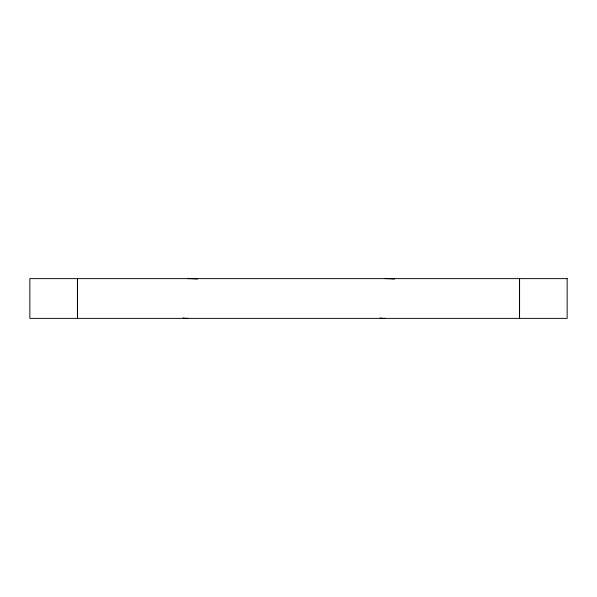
<?xml version="1.0" encoding="UTF-8"?>
<svg xmlns="http://www.w3.org/2000/svg" width="597" height="597" viewBox="0 0 597 597"><rect width="100%" height="100%" fill="white"/><g stroke="black" fill="none" stroke-linecap="round" stroke-linejoin="round"><path stroke-width="0.9" d="M519.584 278.627L519.584 318.373M519.465 278.627L519.465 318.373M77.535 278.627L77.535 318.373M77.416 278.627L77.416 318.373M187.839 278.635A17.291 1.754 5.9 0 1 197.316 279.105M187.839 318.358A17.291 1.754 -5.9 0 1 182.995 317.888M384.961 278.635A17.291 1.754 5.9 0 1 394.43 279.105M384.961 318.358A17.291 1.754 -5.9 0 1 380.117 317.888M567.15 278.627L29.85 278.627L29.85 318.373L567.15 318.373L567.15 278.627"/></g></svg>
